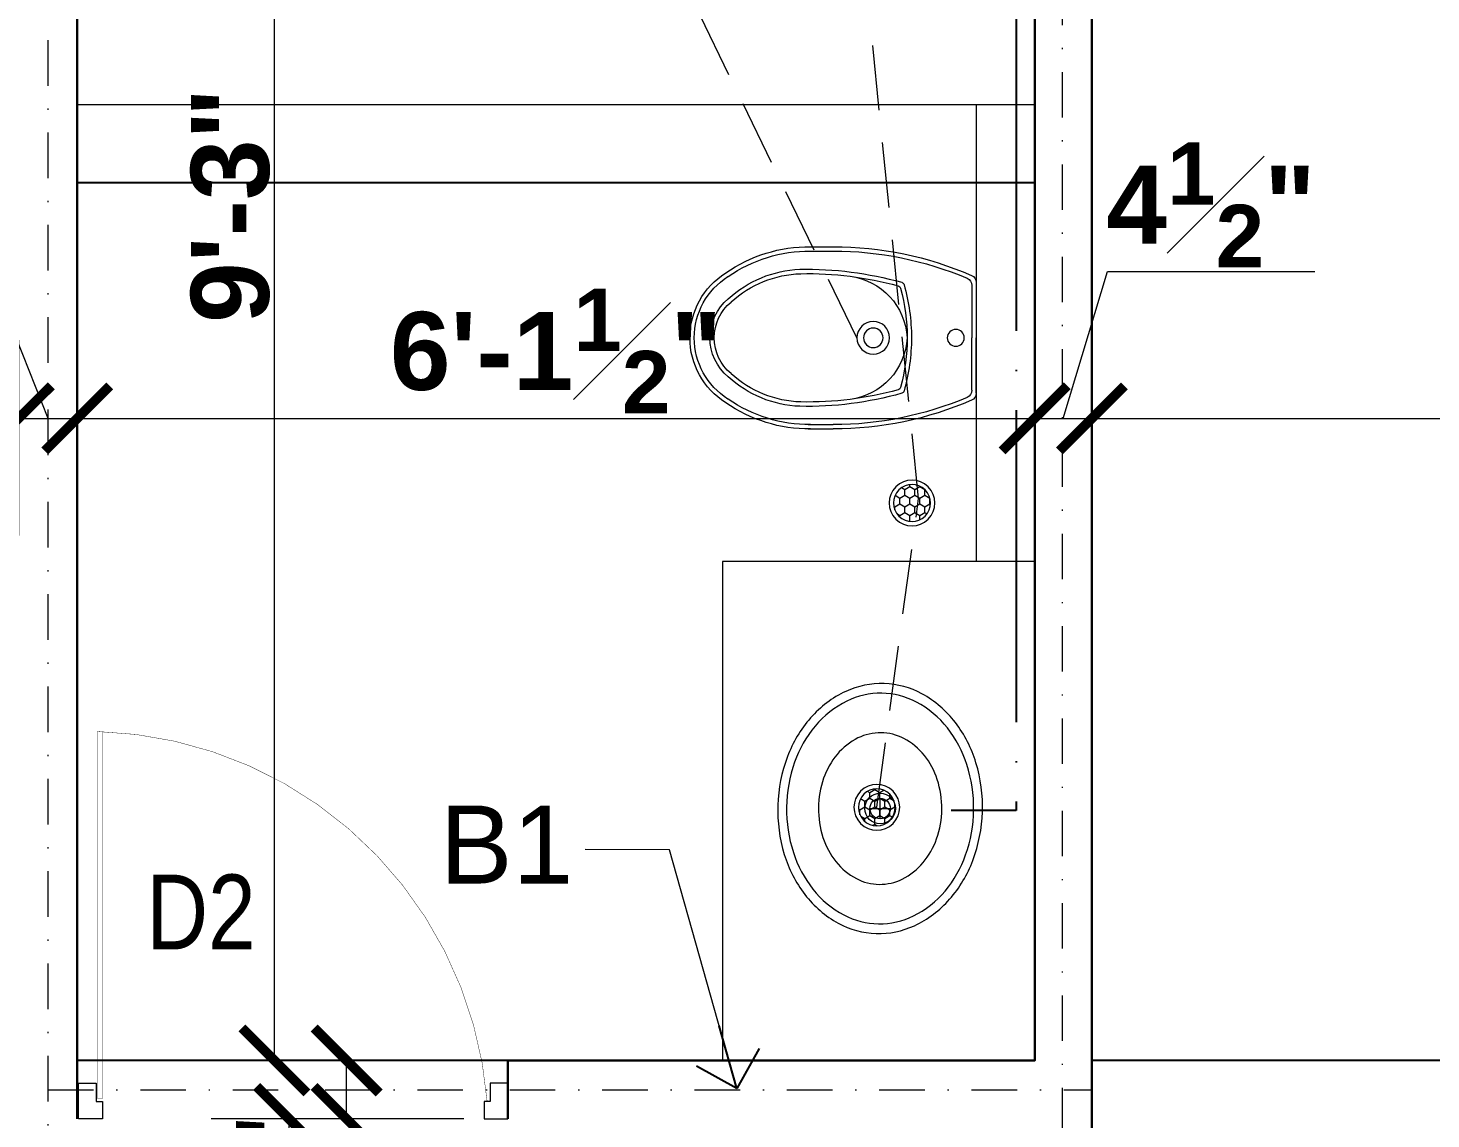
# Model space of a CAD drawing. Header units: feet. Extents: x 18471 to 30550, y -13540 to -11719.
# Drawn here: x 18860.8 to 18968.6, y -12657.3 to -12573.4 of the extents above; entities that cross this region are included whole.
import ezdxf

# ---------------------------------------------------------------- set-up
doc = ezdxf.new("R2010")
doc.units = ezdxf.units.FT
doc.header["$MEASUREMENT"] = 0
doc.header["$PDMODE"] = 2
for name, pattern in [('ACAD_ISO04W100', [30, 24, -3, 0, -3]), ('DASHDOT', [1, 0.5, -0.25, 0, -0.25]), ('DASHED', [0.75, 0.5, -0.25])]:
    doc.linetypes.add(name, pattern=pattern)
doc.layers.get('0').update_dxf_attribs({"lineweight": 30})
for name, color, linetype, lineweight in [('BEAM', 3, 'Continuous', 15), ('DIM', 7, 'Continuous', 18), ('DOOR', 32, 'Continuous', 13), ('HATCH', 9, 'Continuous', 20), ('JOINERY TEXT', 193, 'Continuous', 0), ('P-SOIL', 6, 'Continuous', 18), ('P-WASTE', 130, 'Continuous', 18), ('PL-C.W.S', 90, 'ACAD_ISO04W100', 25), ('SANIT_FIXTURES', 13, 'Continuous', 15), ('WALL', 10, 'Continuous', 30)]:
    doc.layers.add(name, color=color, linetype=linetype, lineweight=lineweight)
doc.layers.add('BLK_1_FLR_0_BATH', color=7, linetype='Continuous')
doc.layers.add('BLK_1_FLR_0_WATER_CLOSET', color=7, linetype='Continuous')
doc.layers.add('BLK_1_FLR_0_REGULAR_ROOM_2', color=1, linetype='Continuous', plot=False)
doc.styles.add('AR. TEXT 01', font='arialbd.ttf')
doc.styles.add('DIM TEXT', font='GOTHIC.TTF', dxfattribs={"height": 5})
doc.styles.add('PLUMBING', font='gbeitc.shx', dxfattribs={"height": 550})
doc.styles.get("Standard").update_dxf_attribs({"font": 'ARIALN.TTF'})
doc.dimstyles.new('DIM 50', dxfattribs={"dimtxt": 6, "dimasz": 3, "dimexe": 6, "dimexo": 4, "dimgap": 0.3125, "dimtad": 1, "dimzin": 3, "dimdsep": 46, "dimlunit": 4, "dimtxsty": 'AR. TEXT 01', "dimblk": 'DOT', "dimcen": 0.09, "dimclrd": 5, "dimclre": 5, "dimclrt": 5, "dimazin": 0, "dimtfac": 0.8, "dimtofl": 0, "dimtmove": 1, "dimatfit": 3, "dimfxl": 6, "dimfxlon": 1, "dimfrac": 1, "dimtolj": 1, "dimtzin": 0, "dimlwd": -1, "dimlwe": -1, "dimarcsym": 1})
doc.dimstyles.new('STANDARD$7', dxfattribs={"dimtxt": 400, "dimasz": 400, "dimexe": 50, "dimexo": 0, "dimgap": 100, "dimtad": 0, "dimdec": 0, "dimzin": 0, "dimdsep": 46, "dimtxsty": 'PLUMBING', "dimcen": 0, "dimdle": 50, "dimse1": 1, "dimse2": 1, "dimclrd": 256, "dimclre": 63, "dimclrt": 256, "dimadec": 0, "dimazin": 0, "dimtfac": 1, "dimtdec": 0, "dimtofl": 0, "dimtmove": 0, "dimatfit": 3, "dimldrblk": 'OPEN90', "dimfxl": 1, "dimtolj": 1, "dimtzin": 0, "dimlwd": -1, "dimlwe": -1, "dimarcsym": 0})

# ---------------------------------------------------------------- blocks, each defined once
blk = doc.blocks.new('Bide3')
for p, q in [((3.030474163774328, 1.64587500000027), (2.581068003226159, 1.64587500000027)), ((3.030474163774328, 1.56750000000045), (2.581068003226159, 1.56750000000045)), ((0, 0.99816597431277), (0, 0)), ((0.07837499999982, 0.94650474082357), (0.07837499999982, 0)), ((0, -0.99816597431186), (0, 0)), ((0.07837499999982, -0.9465047408225498), (0.07837499999982, 0)), ((3.030474163774328, -1.567499999999538), (2.581068003226159, -1.567499999999538)), ((3.030474163774328, -1.645874999999358), (2.581068003226159, -1.645874999999358))]:
    blk.add_line(p, q)
for centre, radius in [((1.857487500000619, 0), 0.29390625), ((0.3683625000002199, 0), 0.15283125), ((1.857487500000619, 0), 0.17634375)]:
    blk.add_circle(centre, radius)
for centre, radius, start, end in [((2.581068003226159, -4.624124999999366), 6.269999999999997, 90, 113.4601464925223), ((2.581068003226159, -4.624124999999366), 6.191625000000001, 90, 112.9740761476364), ((3.010154033268348, -0.995257543457), 2.641210710983874, 55.10129047885762, 90.4408089055502), ((3.010154033268348, -0.995257543457), 2.562835710983875, 55.10129047885762, 90.4408089055502), ((0.14107500000023, 0.99816597431277), 0.141075, 113.4601464925223, 180), ((0.21945000000005, 0.94650474082357), 0.141075, 112.9740761476364, 180), ((2.424646044922948, -0.05901609533862), 1.179960323554583, 97.2221090604311, 177.1331370409893), ((3.048877600748939, -5.032118789717967), 6.27045156825798, 88.75953023585043, 105.7777155424058), ((3.04105198581703, -4.99249102878764), 6.151792649778482, 97.14106631433752, 105.3934506340682), ((3.04105198581703, -4.99249102878764), 6.151792649778482, 88.8337232916008, 97.14106631432459), ((3.10784969047415, -0.78193072605245), 1.94083722242934, 47.44636179633839, 88.27524123241189), ((3.10308085896497, -0.78954019406319), 2.028043440197528, 47.49351988268332, 87.69564118244533), ((3.789065712392017, 0.00495292743653), 1.298472746638257, 359.7938897375645, 57.87335126201214), ((3.789065712392017, 0.00495292743653), 1.376847746638254, 359.7938897375645, 57.87335126201214), ((4.69466250000028, 0), 3.526874999999998, 164.2254022193193, 180), ((4.69466250000028, 0), 3.4485, 164.9675782764616, 180), ((1.360953128212599, 0.9417485094638799), 0.0627, 105.7780258989629, 164.2254022193193), ((1.424727234538289, 0.8781600080216097), 0.0627, 105.3934506340682, 164.9675782764616), ((3.899970908413017, 0.00441855450845), 0.8273613736125613, 359.7204865163672, 50.72212974896304), ((3.899970908413017, 0.00441855450845), 0.9057363736125617, 359.7204865163672, 50.72212974896304), ((4.69466250000028, 0), 3.526874999999998, 180, 195.7745977806806), ((2.424646044922948, 0.05901609533964), 1.179960323554583, 182.8668629590107, 262.7778909395689), ((4.69466250000028, 0), 3.4485, 180, 195.0324217235381), ((3.899970908413017, -0.00441855450754), 0.9057363736125617, 309.277870251037, 0.27951348363282), ((3.789065712392017, -0.00495292743574), 1.376847746638254, 302.1266487379879, 0.20611026243552), ((3.899970908413017, -0.00441855450754), 0.8273613736125613, 309.277870251037, 0.27951348363282), ((3.789065712392017, -0.00495292743574), 1.298472746638257, 302.1266487379879, 0.20611026243552), ((3.10784969047415, 0.78193072605325), 1.94083722242934, 271.7247587675881, 312.5536382036616), ((3.10308085896497, 0.78954019406422), 2.028043440197528, 272.3043588175547, 312.5064801173166), ((0.14107500000023, -0.99816597431186), 0.141075, 180, 246.5398535074776), ((0.21945000000005, -0.9465047408225498), 0.141075, 180, 247.0259238523635), ((1.360953128212599, -0.9417485094629698), 0.0627, 195.7745977806806, 254.2219741010371), ((3.048877600748939, 5.03211878971888), 6.27045156825798, 254.2222844575941, 271.2404697641495), ((1.424727234538289, -0.8781600080207), 0.0627, 195.0324217235381, 254.6065493659318), ((3.04105198581703, 4.992491028788546), 6.151792649778482, 254.6065493659318, 262.8589336856625), ((2.581068003226159, 4.62412500000016), 6.269999999999997, 246.5398535074776, 270), ((2.581068003226159, 4.62412500000016), 6.191625000000001, 247.0259238523635, 270), ((3.04105198581703, 4.992491028788546), 6.151792649778482, 262.8589336856754, 271.1662767083992), ((3.010154033268348, 0.9952575434577999), 2.641210710983874, 269.5591910944498, 304.8987095211424), ((3.010154033268348, 0.9952575434577999), 2.562835710983875, 269.5591910944498, 304.8987095211424)]:
    blk.add_arc(centre, radius, start, end)
blk = doc.blocks.new('Sink - Oval top')
at = {"layer": 'SANIT_FIXTURES'}
for p, q in [((-1, 0), (1, 0)), ((0, 1), (0, -1))]:
    blk.add_line(p, q, dxfattribs=at)
at = {"layer": 'SANIT_FIXTURES', "linetype": 'Continuous'}
for points in [[(-12.23371880354079, 0.3941914712608, 0.11763425658833), (-11.46456229543957, -3.361933235489118, 0.10446927966709), (-8.87874869107043, -6.80354197365057, 0.09001578960148), (-5.08275770067667, -9.07230980749051, 0.08191994915922), (-0.32272801227327, -10.01585280257211, 0.08191994915921), (4.488169920880968, -9.380701564817908, 0.09001578960148), (8.42234235915578, -7.361012898479428, 0.10446927966709), (11.22435122606941, -4.093009071543407, 0.11763425658833), (12.23371880354091, -0.3941914712608, 0.11763425658831), (11.46456229543992, 3.361933235488778, 0.10446927966708), (8.87874869107043, 6.80354197365057, 0.09001578960149), (5.082757700676318, 9.07230980749068, 0.08191994915921), (0.32272801227327, 10.01585280257211, 0.08191994915921), (-4.488169920880856, 9.38070156481797, 0.09001578960148), (-8.42234235915578, 7.361012898479428, 0.1044692796671), (-11.22435122606919, 4.09300907154363, 0.11763425658834)], [(-11.28627986850119, 0.15905971647373, 0.11862170018641), (-10.51590095791209, -3.253161772358108, 0.10467817218111), (-8.07180335056012, -6.358618019863338, 0.08956206646917), (-4.53769919322235, -8.3669719296098, 0.08118469889122), (-0.1289739026696, -9.151503558114367, 0.08118469889123), (4.300109150126218, -8.4915248651846, 0.08956206646918), (7.88940670821262, -6.58356242812761, 0.1046781721811), (10.42004782883111, -3.548216131892448, 0.1186217001864), (11.28627986850119, -0.15905971647362, 0.11862170018639), (10.51590095791221, 3.253161772358, 0.10467817218111), (8.07180335056012, 6.358618019863338, 0.08956206646918), (4.53769919322212, 8.36697192960992, 0.08118469889122), (0.1289739026696, 9.151503558114428, 0.08118469889121), (-4.300109150125877, 8.49152486518483, 0.08956206646917), (-7.88940670821262, 6.58356242812761, 0.1046781721811), (-10.42004782883111, 3.548216131892448, 0.11862170018639)], [(-7.4204523890329, 0.08298767816018, 0.11828256738568), (-6.907065465214477, -2.167464938077499, 0.10460745953773), (-5.29479147071208, -4.20998819202941, 0.0897179636261), (-2.966599981142509, -5.528122152688068, 0.08143608252771), (-0.06751351878552, -6.036810076758798, 0.08143608252772), (2.842224378240528, -5.59308596097787, 0.08971796362613), (5.199312936802018, -4.327350491993339, 0.10460745953769), (6.85686365682659, -2.321395784920349, 0.11828256738567), (7.420452389033017, -0.08298767816018, 0.1182825673857), (6.907065465214477, 2.16746493807761, 0.10460745953771), (5.29479147071208, 4.20998819202941, 0.08971796362613), (2.96659998114262, 5.528122152687839, 0.08143608252774), (0.06751351878552, 6.036810076758798, 0.08143608252772), (-2.84222437824064, 5.59308596097787, 0.08971796362612), (-5.199312936802018, 4.327350491993339, 0.1046074595377), (-6.85686365682648, 2.321395784920349, 0.11828256738567)]]:
    blk.add_lwpolyline(points, format="xyb", close=True, dxfattribs=at)
at = {"layer": 'SANIT_FIXTURES'}
for radius in [1.5, 1]:
    blk.add_circle((0, 0), radius, dxfattribs=at)
blk = doc.blocks.new('_ArchTick')
at = {"color": 0, "linetype": 'ByBlock', "const_width": 0.15}
blk.add_lwpolyline([(-0.5, -0.5), (0.5, 0.5)], dxfattribs=at)
blk = doc.blocks.new('*D260')
at = {"layer": 'Defpoints', "color": 0, "ltscale": 5, "transparency": 16777216}
for p in [(18860.08082653902, -12603.40570620052), (18860.08082653902, -12634.19312872092), (18722.08082653899, -12649.77760504754)]:
    blk.add_point(p, dxfattribs=at)
at = {"layer": 'DIM', "ltscale": 5, "transparency": 16777216}
for p, q in [((18722.08082653899, -12612.40570620052), (18722.08082653899, -12597.40570620052)), ((18860.08082653902, -12612.40570620052), (18860.08082653902, -12597.40570620052)), ((18722.08082653899, -12603.40570620052), (18860.08082653902, -12603.40570620052))]:
    blk.add_line(p, q, dxfattribs=at)
at = {"layer": 'DIM', "ltscale": 5, "transparency": 16777216, "xscale": 5, "yscale": 5, "zscale": 5, "rotation": 180}
blk.add_blockref('_ArchTick', (18722.08082653899, -12603.40570620052), dxfattribs=at)
at = {"layer": 'DIM', "ltscale": 5, "transparency": 16777216, "xscale": 5, "yscale": 5, "zscale": 5}
blk.add_blockref('_ArchTick', (18860.08082653902, -12603.40570620052), dxfattribs=at)
at = {"layer": 'DIM', "ltscale": 5, "transparency": 16777216, "insert": (18791.08082653901, -12600.02976827419), "char_height": 6, "attachment_point": 5, "style": 'AR. TEXT 01'}
blk.add_mtext('\\A1;11\'-6"', dxfattribs=at)
blk = doc.blocks.new('*D261')
at = {"layer": 'Defpoints', "color": 0, "ltscale": 5, "transparency": 16777216}
for p in [(18864.58083948339, -12603.40570620052), (18864.58083948339, -12631.2987660026), (18860.08082653901, -12634.19312872092)]:
    blk.add_point(p, dxfattribs=at)
at = {"layer": 'DIM', "ltscale": 5, "transparency": 16777216}
for p, q in [((18855.19065870313, -12585.37861718278), (18839.23850999918, -12585.37861718278)), ((18862.33083301119, -12603.40570620052), (18855.19065870313, -12585.37861718278)), ((18860.08082653901, -12612.40570620052), (18860.08082653901, -12597.40570620052)), ((18864.58083948339, -12612.40570620052), (18864.58083948339, -12597.40570620052)), ((18860.08082653901, -12603.40570620052), (18864.58083948339, -12603.40570620052))]:
    blk.add_line(p, q, dxfattribs=at)
at = {"layer": 'DIM', "ltscale": 5, "transparency": 16777216, "xscale": 5, "yscale": 5, "zscale": 5, "rotation": 180}
blk.add_blockref('_ArchTick', (18860.08082653901, -12603.40570620052), dxfattribs=at)
at = {"layer": 'DIM', "ltscale": 5, "transparency": 16777216, "xscale": 5, "yscale": 5, "zscale": 5}
blk.add_blockref('_ArchTick', (18864.58083948339, -12603.40570620052), dxfattribs=at)
at = {"layer": 'DIM', "ltscale": 5, "transparency": 16777216, "insert": (18847.21458435116, -12580.24647188946), "char_height": 6, "attachment_point": 5, "style": 'AR. TEXT 01'}
blk.add_mtext('\\A1;4{\\H0.8x;\\S1#2;}"', dxfattribs=at)
blk = doc.blocks.new('*D262')
at = {"layer": 'Defpoints', "color": 0, "ltscale": 5, "transparency": 16777216}
for p in [(18938.180826539, -12603.40570620052), (18864.58083948339, -12631.2987660026), (18938.180826539, -12652.77760504755)]:
    blk.add_point(p, dxfattribs=at)
at = {"layer": 'DIM', "ltscale": 5, "transparency": 16777216}
for p, q in [((18864.58083948339, -12612.40570620052), (18864.58083948339, -12597.40570620052)), ((18938.180826539, -12612.40570620052), (18938.180826539, -12597.40570620052)), ((18864.58083948339, -12603.40570620052), (18938.180826539, -12603.40570620052))]:
    blk.add_line(p, q, dxfattribs=at)
at = {"layer": 'DIM', "ltscale": 5, "transparency": 16777216, "xscale": 5, "yscale": 5, "zscale": 5, "rotation": 180}
blk.add_blockref('_ArchTick', (18864.58083948339, -12603.40570620052), dxfattribs=at)
at = {"layer": 'DIM', "ltscale": 5, "transparency": 16777216, "xscale": 5, "yscale": 5, "zscale": 5}
blk.add_blockref('_ArchTick', (18938.180826539, -12603.40570620052), dxfattribs=at)
at = {"layer": 'DIM', "ltscale": 5, "transparency": 16777216, "insert": (18901.38083301119, -12598.22240128919), "char_height": 6, "attachment_point": 5, "style": 'AR. TEXT 01'}
blk.add_mtext('\\A1;6\'-1{\\H0.8x;\\S1#2;}"', dxfattribs=at)
blk = doc.blocks.new('*D263')
at = {"layer": 'Defpoints', "color": 0, "ltscale": 5, "transparency": 16777216}
for p in [(18942.58082653901, -12603.40570620052), (18938.180826539, -12652.77760504755), (18942.58082653901, -12658.58190340572)]:
    blk.add_point(p, dxfattribs=at)
at = {"layer": 'DIM', "ltscale": 5, "transparency": 16777216}
for p, q in [((18940.380826539, -12603.40570620052), (18943.767345127, -12592.1173109072)), ((18943.767345127, -12592.1173109072), (18959.71949383095, -12592.1173109072)), ((18938.180826539, -12612.40570620052), (18938.180826539, -12597.40570620052)), ((18942.58082653901, -12612.40570620052), (18942.58082653901, -12597.40570620052)), ((18938.180826539, -12603.40570620052), (18942.58082653901, -12603.40570620052))]:
    blk.add_line(p, q, dxfattribs=at)
at = {"layer": 'DIM', "ltscale": 5, "transparency": 16777216, "xscale": 5, "yscale": 5, "zscale": 5, "rotation": 180}
blk.add_blockref('_ArchTick', (18938.180826539, -12603.40570620052), dxfattribs=at)
at = {"layer": 'DIM', "ltscale": 5, "transparency": 16777216, "xscale": 5, "yscale": 5, "zscale": 5}
blk.add_blockref('_ArchTick', (18942.58082653901, -12603.40570620052), dxfattribs=at)
at = {"layer": 'DIM', "ltscale": 5, "transparency": 16777216, "insert": (18951.74341947897, -12586.98516561389), "char_height": 6, "attachment_point": 5, "style": 'AR. TEXT 01'}
blk.add_mtext('\\A1;4{\\H0.8x;\\S1#2;}"', dxfattribs=at)
blk = doc.blocks.new('*D264')
at = {"layer": 'Defpoints', "color": 0, "ltscale": 5, "transparency": 16777216}
for p in [(19155.58082653899, -12603.40570620052), (19155.58082653899, -12638.69978961436), (18942.580826539, -12658.58190340572)]:
    blk.add_point(p, dxfattribs=at)
at = {"layer": 'DIM', "ltscale": 5, "transparency": 16777216}
for p, q in [((18942.580826539, -12612.40570620052), (18942.580826539, -12597.40570620052)), ((19155.58082653899, -12612.40570620052), (19155.58082653899, -12597.40570620052)), ((18942.580826539, -12603.40570620052), (19155.58082653899, -12603.40570620052))]:
    blk.add_line(p, q, dxfattribs=at)
at = {"layer": 'DIM', "ltscale": 5, "transparency": 16777216, "xscale": 5, "yscale": 5, "zscale": 5, "rotation": 180}
blk.add_blockref('_ArchTick', (18942.580826539, -12603.40570620052), dxfattribs=at)
at = {"layer": 'DIM', "ltscale": 5, "transparency": 16777216, "xscale": 5, "yscale": 5, "zscale": 5}
blk.add_blockref('_ArchTick', (19155.58082653899, -12603.40570620052), dxfattribs=at)
at = {"layer": 'DIM', "ltscale": 5, "transparency": 16777216, "insert": (19049.080826539, -12600.02772188947), "char_height": 6, "attachment_point": 5, "style": 'AR. TEXT 01'}
blk.add_mtext('\\A1;17\'-9"', dxfattribs=at)
blk = doc.blocks.new('*D278')
at = {"layer": 'Defpoints', "color": 0, "transparency": 16777216}
for p in [(18880.86364611051, -12657.27760504755), (18930.07328703987, -12657.27760504755), (18925.75612436699, -12748.77760504754)]:
    blk.add_point(p, dxfattribs=at)
at = {"layer": 'DIM', "ltscale": 5, "transparency": 16777216}
for p, q in [((18889.86364611051, -12657.27760504755), (18874.86364611051, -12657.27760504755)), ((18880.86364611051, -12748.77760504754), (18880.86364611051, -12657.27760504755)), ((18889.86364611051, -12748.77760504754), (18874.86364611051, -12748.77760504754))]:
    blk.add_line(p, q, dxfattribs=at)
at = {"layer": 'DIM', "transparency": 16777216, "xscale": 5, "yscale": 5, "zscale": 5}
for p, rotation in [((18880.86364611051, -12657.27760504755), 90), ((18880.86364611051, -12748.77760504754), 270)]:
    blk.add_blockref('_ArchTick', p, dxfattribs=dict(at, rotation=rotation))
at = {"layer": 'DIM', "transparency": 16777216, "insert": (18875.73674611051, -12703.02760504755), "char_height": 6, "attachment_point": 5, "rotation": 90, "style": 'AR. TEXT 01'}
blk.add_mtext('\\A1;7\'-7{\\H0.800000x;\\S1#2;}"', dxfattribs=at)
blk = doc.blocks.new('*D280')
at = {"layer": 'Defpoints', "color": 0, "ltscale": 5, "transparency": 16777216}
for p in [(18885.28664487871, -12652.77760504756), (18910.84838745516, -12652.77760504756), (18910.84838745516, -12657.27760504755)]:
    blk.add_point(p, dxfattribs=at)
at = {"layer": 'DIM', "ltscale": 5, "transparency": 16777216}
for p, q in [((18894.28664487871, -12652.77760504756), (18879.28664487872, -12652.77760504756)), ((18885.28664487871, -12657.27760504755), (18885.28664487871, -12652.77760504756)), ((18894.28664487871, -12657.27760504755), (18879.28664487872, -12657.27760504755))]:
    blk.add_line(p, q, dxfattribs=at)
at = {"layer": 'DIM', "ltscale": 5, "transparency": 16777216, "xscale": 5, "yscale": 5, "zscale": 5}
for p, rotation in [((18885.28664487871, -12652.77760504756), 90), ((18885.28664487871, -12657.27760504755), 270)]:
    blk.add_blockref('_ArchTick', p, dxfattribs=dict(at, rotation=rotation))
at = {"layer": 'DIM', "ltscale": 5, "transparency": 16777216, "insert": (18879.78075105172, -12664.93543110004), "char_height": 6, "attachment_point": 5, "rotation": 90, "style": 'AR. TEXT 01'}
blk.add_mtext('\\A1;4{\\H0.8x;\\S1#2;}"', dxfattribs=at)
blk = doc.blocks.new('*D281')
at = {"layer": 'Defpoints', "color": 0, "ltscale": 5, "transparency": 16777216}
for p in [(18879.7373946442, -12541.77760504756), (18892.18082653899, -12541.77760504756), (18910.84838745516, -12652.77760504755)]:
    blk.add_point(p, dxfattribs=at)
at = {"layer": 'DIM', "ltscale": 5, "transparency": 16777216}
for p, q in [((18888.18082653899, -12541.77760504756), (18873.7373946442, -12541.77760504756)), ((18879.7373946442, -12652.77760504755), (18879.7373946442, -12541.77760504756)), ((18888.7373946442, -12652.77760504755), (18873.7373946442, -12652.77760504755))]:
    blk.add_line(p, q, dxfattribs=at)
at = {"layer": 'DIM', "ltscale": 5, "transparency": 16777216, "xscale": 5, "yscale": 5, "zscale": 5}
for p, rotation in [((18879.7373946442, -12541.77760504756), 90), ((18879.7373946442, -12652.77760504755), 270)]:
    blk.add_blockref('_ArchTick', p, dxfattribs=dict(at, rotation=rotation))
at = {"layer": 'DIM', "ltscale": 5, "transparency": 16777216, "insert": (18876.35941033294, -12587.02843321596), "char_height": 6, "attachment_point": 5, "rotation": 90, "style": 'AR. TEXT 01'}
blk.add_mtext('\\A1;9\'-3"', dxfattribs=at)
blk = doc.blocks.new('A$Cb508cf72')
at = {"layer": 'DOOR'}
for points in [[(1.593954704861969, 31.97784954943927), (1.593954704861969, 33.65484954940621), (2.1666480381682, 33.65484954940621), (2.1666480381682, 35.22784954936651), (-1.86284451e-05, 35.22784954936651), (-1.86284451e-05, 31.97784954943927), (1.593954704861969, 31.97784954943927)], [(37.4060080396448, 31.97784954943927), (37.4060080396448, 33.65484954940621), (36.83331470633857, 33.65484954940621), (36.83331470633857, 35.22784954936651), (38.99998137295188, 35.22784954936651), (38.99998137295188, 31.97784954943927), (37.4060080396448, 31.97784954943927)]]:
    blk.add_lwpolyline(points, dxfattribs=at)
at = {"layer": 'DOOR', "const_width": 0.03635174400107}
blk.add_lwpolyline([(37.11966137299896, 33.65484954940621, -0.38341128429114), (1.68249406036921, 0.01781754833064, -0.4142135623731)], format="xyb", dxfattribs=at)
blk.add_lwpolyline([(1.68249406036921, 0.01781754833064), (1.68249406036921, 33.34024954930646), (2.19304287509294, 33.34024954930646), (2.19304287509294, 0.01781754833064)], dxfattribs=at)
blk = doc.blocks.new('SDSD')
at = {"layer": 'P-WASTE'}
h = blk.add_hatch(dxfattribs=at)
h.set_pattern_fill('HONEY', color=1, scale=5, angle=89.99999999999999, style=0)
h.set_pattern_definition([(90, (-50211.70994705233, 107515.0274732832), (-0.9610410944236026, 1.664572011413838), [1.109714674275892, -2.219429348551784]), (210.0000000065067, (-50211.70994705233, 107515.0274732832), (-0.9610411007230739, -1.664572007776834), [1.109714674057612, -2.219429348115224]), (149.9999999934931, (-50211.70994705233, 107515.0274732832), (-1.922082195146676, 3.6370019e-09), [-2.219429348115224, 1.109714674057612])])
edge = h.paths.add_edge_path()
edge.add_ellipse((782.6991829816105, -7166.742797922514), major_axis=(2.510997668090563, 2.510997668090568), ratio=0.9999999999971002, start_angle=0, end_angle=360, ccw=False)
at = {"layer": 'P-WASTE', "extrusion": (0, 0, -1)}
for centre, major_axis, ratio, start_param, end_param in [((782.6991829816105, -7166.742797922309), (3.113637108428522, 3.113637108428522), 0.99999999999766, 3.141592653458931, 9.424777960638515), ((782.6991829816105, -7166.742797922514), (3.113637108428516, 3.113637108428521), 0.9999999999953298, 3.141592653458931, 9.424777960638515), ((782.6991829816105, -7166.742797922309), (2.510997668090565, 2.510997668090568), 0.9999999999971, 3.141592653459396, 9.424777960638982), ((782.6991829816105, -7166.742797922514), (2.510997668090565, 2.510997668090568), 0.9999999999971, 3.141592653459396, 9.424777960638982)]:
    blk.add_ellipse(centre, major_axis=major_axis, ratio=ratio, start_param=start_param, end_param=end_param, dxfattribs=at)
blk = doc.blocks.new('_Open90')
at = {"color": 0, "linetype": 'ByBlock', "lineweight": -2}
for p, q in [((-0.5, 0.5), (0, 0)), ((0, 0), (-1, 0)), ((0, 0), (-0.5, -0.5))]:
    blk.add_line(p, q, dxfattribs=at)

msp = doc.modelspace()

# ---------------------------------------------------------------- linework, layer by layer
at = {"layer": 'BEAM', "linetype": 'DASHDOT', "ltscale": 7}
for p, q in [((18862.33082653901, -12947.02935431035, 0.9581601431385401), (18862.33082653901, -12532.77760504757, 0.9581601431385401)), ((18940.33082653901, -12757.77760504754, 0.9581601431385401), (18940.33082653901, -12532.77760504757, 0.9581601431385401)), ((18862.33082653901, -12655.02760504754, 0.9581601431385401), (18942.58082653902, -12655.02760504755, 0.9581601431385401))]:
    msp.add_line(p, q, dxfattribs=at)
at = {"layer": 'BLK_1_FLR_0_BATH', "color": 3, "elevation": 0.9581601431385401}
msp.add_lwpolyline([(18864.580826539, -12585.27760504749), (18938.18082653899, -12585.27760504749), (18938.18082653899, -12541.77760504755), (18864.580826539, -12541.77760504755)], close=True, dxfattribs=at)
at = {"layer": 'BLK_1_FLR_0_REGULAR_ROOM_2', "color": 1, "elevation": 0.9581601431385401}
msp.add_lwpolyline([(18942.580826539, -12496.77760504755), (19155.580826539, -12496.77760504755), (19155.580826539, -12652.77760504757), (18942.580826539, -12652.77760504757)], close=True, dxfattribs=at)
at = {"layer": 'BLK_1_FLR_0_WATER_CLOSET', "color": 3, "elevation": 0.9581601431385401}
msp.add_lwpolyline([(18864.580826539, -12585.27760504749), (18938.180826539, -12585.27760504749), (18938.180826539, -12652.77760504755), (18864.580826539, -12652.77760504755)], close=True, dxfattribs=at)
at = {"layer": 'HATCH'}
msp.add_line((18864.580826539, -12579.27760504749, 0.9581601431385401), (18938.18082653899, -12579.27760504755, 0.9581601431385401), dxfattribs=at)
at = {"layer": 'P-SOIL', "linetype": 'DASHED', "ltscale": 10, "elevation": 0.9581601431385401}
msp.add_lwpolyline([(18924.51872322159, -12597.21410380807), (18832.49535917382, -12408.26015501836)], dxfattribs=at)
at = {"layer": 'P-WASTE', "linetype": 'DASHED', "ltscale": 10, "elevation": 0.9581601431385401}
msp.add_lwpolyline([(18926.04596947173, -12633.31388073953), (18929.25573171939, -12609.56706500892), (18923.81857352205, -12555.80261077237), (18864.46141855495, -12414.56713838733)], dxfattribs=at)
at = {"layer": 'PL-C.W.S', "elevation": 0.9355585792252099}
msp.add_lwpolyline([(18916.68552980175, -12535.9433640088), (18916.68552980175, -12542.56706500892), (18936.75573171939, -12542.56706500892), (18936.75573171939, -12633.56706500892), (18931.75573171939, -12633.56706500892)], dxfattribs=at)
at = {"layer": 'SANIT_FIXTURES'}
for p, q in [((18914.18082653903, -12614.41782050877, 0.9581601431385401), (18914.18082653902, -12652.77760504755, 0.9581601431385401)), ((18933.68082653903, -12614.41782050877, 0.9581601431385401), (18914.18082653903, -12614.41782050877, 0.9581601431385401))]:
    msp.add_line(p, q, dxfattribs=at)
at = {"layer": 'WALL'}
for p, q in [((18942.58082653901, -12757.77760504754, 0.9581601431385401), (18942.580826539, -12496.77760504755, 0.9581601431385401)), ((18864.580826539, -12657.27760504755, 0.9581601431385401), (18864.580826539, -12541.77760504755, 0.9581601431385401)), ((18938.180826539, -12652.77760504755, 0.9581601431385401), (18938.18082653899, -12541.77760504755, 0.9581601431385401)), ((18897.680826539, -12657.27760504755, 0.9581601431385401), (18897.680826539, -12652.77760504754, 0.9581601431385401)), ((18938.180826539, -12652.77760504755, 0.9581601431385401), (18897.680826539, -12652.77760504754, 0.9581601431385401))]:
    msp.add_line(p, q, dxfattribs=at)
at = {"layer": 'WALL', "lineweight": 20, "ltscale": 5}
for p in [(18933.68082653903, -12579.27760504754, 0.9581601431385401), (18938.18082653903, -12614.41782050877, 0.9581601431385401)]:
    msp.add_line(p, (18933.68082653903, -12614.41782050877, 0.9581601431385401), dxfattribs=at)

# ---------------------------------------------------------------- block references
at = {"layer": 'HATCH', "ltscale": 5, "xscale": -0.8461538461238401, "yscale": 0.8461538461238401, "zscale": 0.8461538461238401, "rotation": 180}
msp.add_blockref('A$Cb508cf72', (18864.68084230152, -12627.46942466068, 0.9581601431385401), dxfattribs=at)
at = {"layer": 'P-WASTE', "xscale": 0.3999999999941799, "yscale": 0.3999999999941799, "zscale": 0.3999999999941799}
for p in [(18615.67165946408, -9743.21630231434, 0.9581601431385401), (18612.96629628365, -9766.616761612333, 0.9581601431385401)]:
    msp.add_blockref('SDSD', p, dxfattribs=at)
at = {"layer": 'SANIT_FIXTURES', "xscale": -4.258682687658069, "yscale": 4.258682687658069, "zscale": 4.258682687658069}
msp.add_blockref('Bide3', (18933.68082653904, -12597.21410380807, 0.9581601431385401), dxfattribs=at)
at = {"layer": 'SANIT_FIXTURES', "xscale": 0.7855516718700501, "yscale": 0.7855516718700501, "zscale": 0.7855516718700501, "rotation": 90.00000000000006}
msp.add_blockref('Sink - Oval top', (18926.30025024258, -12633.40955638509, 0.9581601431385401), dxfattribs=at)

# ---------------------------------------------------------------- texts
at = {"layer": 'BEAM', "ltscale": 25, "insert": (18892.45141030385, -12633.17714675548, 0.9581601431385401), "char_height": 6, "width": 8.05567011190942, "attachment_point": 1, "style": 'DIM TEXT'}
msp.add_mtext('\\A1;{\\fArial|b0|i0|c0|p34;B1}', dxfattribs=at)
at = {"layer": 'JOINERY TEXT', "insert": (18869.88111664634, -12638.48631914293, 0.9581601431385401), "char_height": 5.75, "width": 20.94494535614012, "attachment_point": 1}
msp.add_mtext('\\A1;D2', dxfattribs=at)

# ---------------------------------------------------------------- dimensions: what is measured, and where the dimension line sits
at = {"layer": 'DIM', "ltscale": 5}
for base, p1, p2, picture, middle in [((18879.7373946442, -12541.77760504756, 0.9581601431385401), (18910.84838745516, -12652.77760504754, 0.9581601431385401), (18892.18082653898, -12541.77760504756, 0.9581601431385401), '*D281', (18879.73739464399, -12587.02843321596, 0.9581601431385401)), ((18885.28664487871, -12652.77760504756, 0.9581601431385401), (18910.84838745516, -12657.27760504755, 0.9581601431385401), (18910.84838745516, -12652.77760504755, 0.9581601431385401), '*D280', (18884.91289634503, -12664.93543110004, 0.9581601431385401))]:
    dim = msp.add_linear_dim(base=base, p1=p1, p2=p2, angle=90, dimstyle='DIM 50', override={"dimtxt": 6, "dimasz": 5, "dimblk": 'ArchTick', "dimclrd": 256, "dimclre": 256, "dimclrt": 256, "dimfxl": 9}, dxfattribs=at)
    dim.commit()
    dim.dimension.update_dxf_attribs({"geometry": picture, "text_midpoint": middle, "dimtype": 160})
dim = msp.add_linear_dim(base=(18864.58083948339, -12603.40570620052, 0.9581601431385401), p1=(18860.08082653901, -12634.19312872092, 0.9581601431385401), p2=(18864.58083948339, -12631.2987660026, 0.9581601431385401), dimstyle='DIM 50', override={"dimtxt": 6, "dimasz": 5, "dimblk": 'ArchTick', "dimclrd": 256, "dimclre": 256, "dimclrt": 256, "dimfxl": 9}, dxfattribs=at)
dim.commit()
dim.dimension.update_dxf_attribs({"geometry": '*D261', "text_midpoint": (18854.87815870313, -12585.37861718278, 0.9581601431385401), "dimtype": 160})
for base, p1, p2, picture, middle in [((18942.58082653901, -12603.40570620052, 0.9581601431385401), (18938.180826539, -12652.77760504755, 0.9581601431385401), (18942.58082653901, -12658.58190340572, 0.9581601431385401), '*D263', (18944.079845127, -12586.98516561389, 0.9581601431385401)), ((18938.180826539, -12603.40570620052, 0.9581601431385401), (18864.58083948339, -12631.2987660026, 0.9581601431385401), (18938.180826539, -12652.77760504755, 0.9581601431385401), '*D262', (18901.38083301119, -12598.22240128919, 0.9581601431385401)), ((18860.08082653902, -12603.40570620052, 0.9581601431385401), (18722.08082653899, -12649.77760504754, 0.9581601431385401), (18860.08082653902, -12634.19312872092, 0.9581601431385401), '*D260', (18791.08082653901, -12600.02976827419, 0.9581601431385401)), ((19155.58082653899, -12603.40570620052, 0.9581601431385401), (18942.580826539, -12658.58190340572, 0.9581601431385401), (19155.58082653899, -12638.69978961436, 0.9581601431385401), '*D264', (19049.080826539, -12600.02772188947, 0.9581601431385401))]:
    dim = msp.add_linear_dim(base=base, p1=p1, p2=p2, dimstyle='DIM 50', override={"dimtxt": 6, "dimasz": 5, "dimblk": 'ArchTick', "dimclrd": 256, "dimclre": 256, "dimclrt": 256, "dimfxl": 9}, dxfattribs=at)
    dim.commit()
    dim.dimension.update_dxf_attribs({"geometry": picture, "text_midpoint": middle})
dim = msp.add_linear_dim(base=(18880.86364611051, -12657.27760504755, 0.9581601431385401), p1=(18925.75612436699, -12748.77760504754, 0.9581601431385401), p2=(18930.07328703987, -12657.27760504755, 0.9581601431385401), angle=90, dimstyle='DIM 50', override={"dimtxt": 6, "dimasz": 5, "dimblk": 'ArchTick', "dimclrd": 256, "dimclre": 256, "dimclrt": 256, "dimfxl": 9}, dxfattribs=at)
dim.commit()
dim.dimension.update_dxf_attribs({"geometry": '*D278', "text_midpoint": (18875.73674611051, -12703.02760504755, 0.9581601431385401)})

# ---------------------------------------------------------------- leaders
at = {"layer": 'BEAM', "ltscale": 25}
msp.add_leader([(18915.27288532461, -12654.9400403622, 0.9581601431385401), (18910.11801372425, -12636.58283542757, 0.9581601431385401), (18903.62497394768, -12636.56747131262, 0.9581601431385401)], dimstyle='STANDARD$7', override={"dimasz": 5}, dxfattribs=at)

doc.saveas('drawing.dxf')
